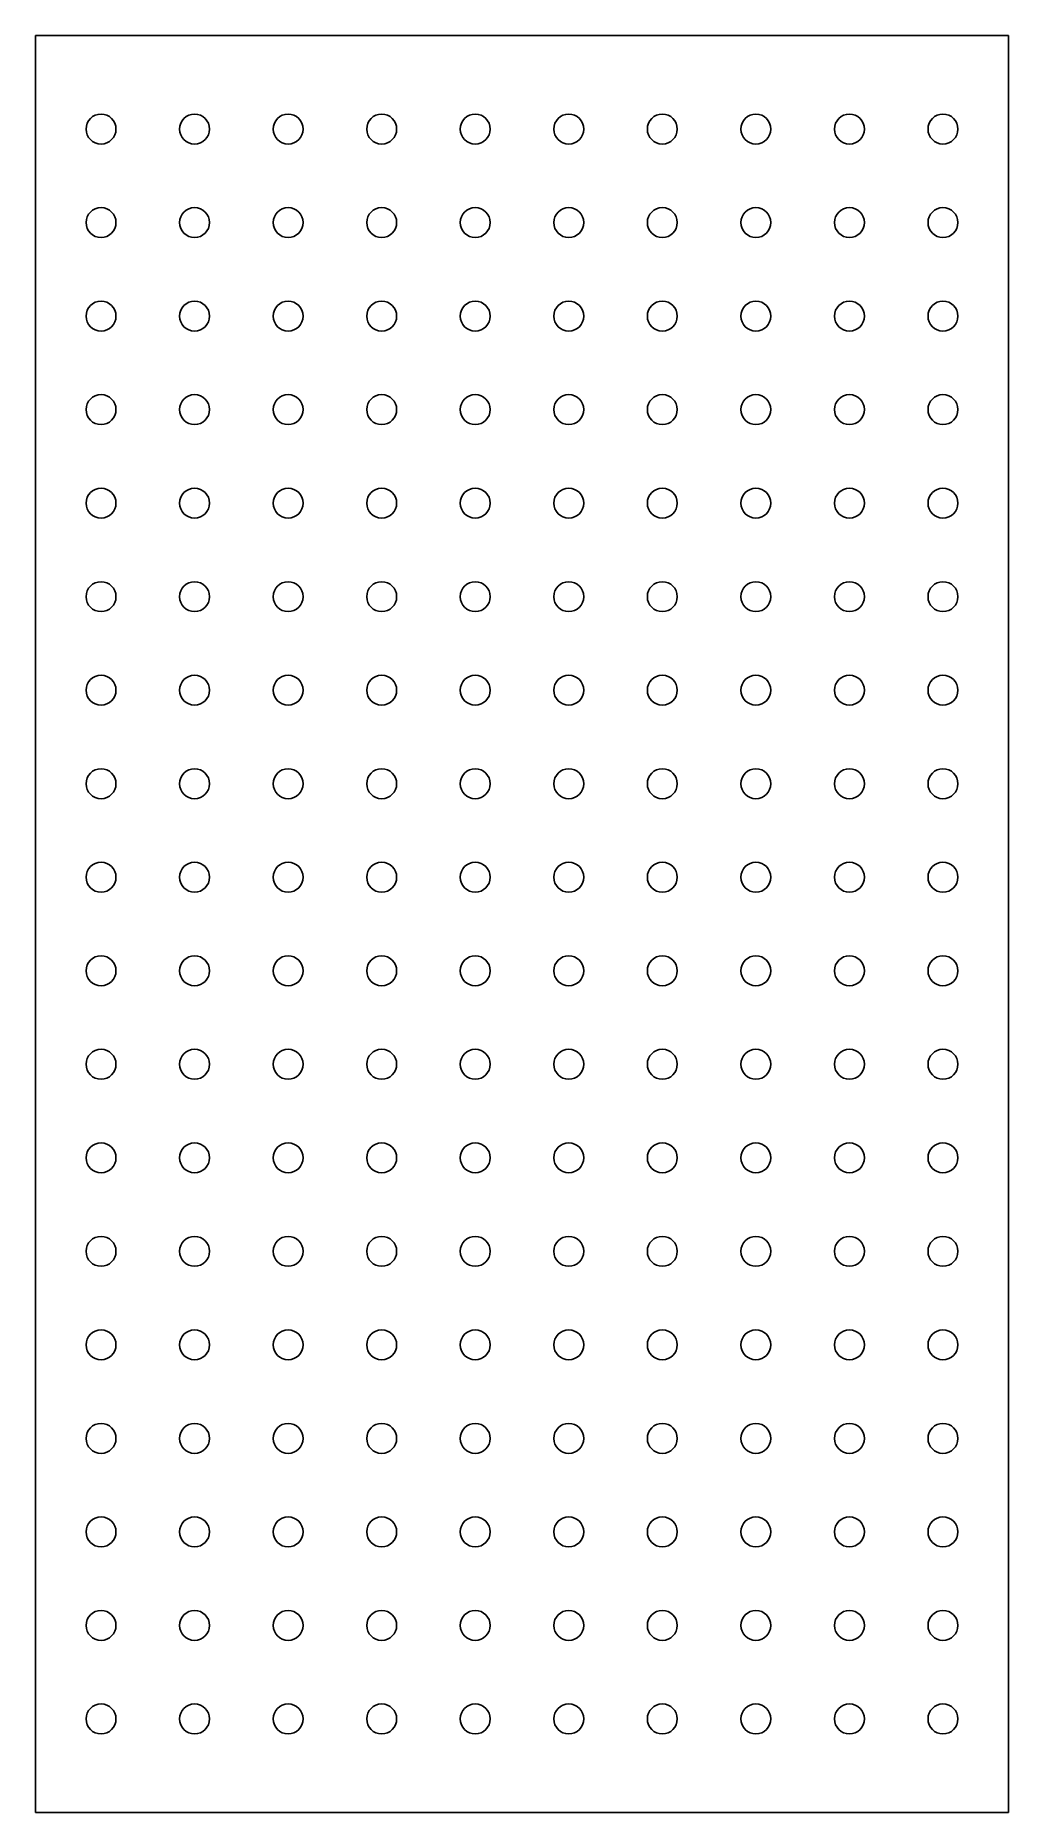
# Model space of a CAD drawing. Header units: millimetres. Extents: x 0 to 104, y 0 to 190.
import ezdxf

# ---------------------------------------------------------------- set-up
doc = ezdxf.new("R2010")
doc.units = ezdxf.units.MM

msp = doc.modelspace()

# ---------------------------------------------------------------- linework, layer by layer
at = {"layer": 'CUT'}
for p, q in [((104, 190), (0, 190)), ((0, 190), (0, 0)), ((104, 0), (104, 190)), ((0, 0), (104, 0))]:
    msp.add_line(p, q, dxfattribs=at)
for centre in [(7, 180), (17, 180), (27, 180), (37, 180), (47, 180), (57, 180), (67, 180), (77, 180), (87, 180), (97, 180), (7, 170), (17, 170), (27, 170), (37, 170), (47, 170), (57, 170), (67, 170), (77, 170), (87, 170), (97, 170), (7, 160), (17, 160), (27, 160), (37, 160), (47, 160), (57, 160), (67, 160), (77, 160), (87, 160), (97, 160), (7, 150), (17, 150), (27, 150), (37, 150), (47, 150), (57, 150), (67, 150), (77, 150), (87, 150), (97, 150), (7, 140), (17, 140), (27, 140), (37, 140), (47, 140), (57, 140), (67, 140), (77, 140), (87, 140), (97, 140), (7, 130), (17, 130), (27, 130), (37, 130), (47, 130), (57, 130), (67, 130), (77, 130), (87, 130), (97, 130), (7, 120), (17, 120), (27, 120), (37, 120), (47, 120), (57, 120), (67, 120), (77, 120), (87, 120), (97, 120), (7, 110), (17, 110), (27, 110), (37, 110), (47, 110), (57, 110), (67, 110), (77, 110), (87, 110), (97, 110), (7, 100), (17, 100), (27, 100), (37, 100), (47, 100), (57, 100), (67, 100), (77, 100), (87, 100), (97, 100), (7, 90), (17, 90), (27, 90), (37, 90), (47, 90), (57, 90), (67, 90), (77, 90), (87, 90), (97, 90), (7, 80), (17, 80), (27, 80), (37, 80), (47, 80), (57, 80), (67, 80), (77, 80), (87, 80), (97, 80), (7, 70), (17, 70), (27, 70), (37, 70), (47, 70), (57, 70), (67, 70), (77, 70), (87, 70), (97, 70), (7, 60), (17, 60), (27, 60), (37, 60), (47, 60), (57, 60), (67, 60), (77, 60), (87, 60), (97, 60), (7, 50), (17, 50), (27, 50), (37, 50), (47, 50), (57, 50), (67, 50), (77, 50), (87, 50), (97, 50), (7, 40), (17, 40), (27, 40), (37, 40), (47, 40), (57, 40), (67, 40), (77, 40), (87, 40), (97, 40), (7, 30), (17, 30), (27, 30), (37, 30), (47, 30), (57, 30), (67, 30), (77, 30), (87, 30), (97, 30), (7, 20), (17, 20), (27, 20), (37, 20), (47, 20), (57, 20), (67, 20), (77, 20), (87, 20), (97, 20), (7, 10), (17, 10), (27, 10), (37, 10), (47, 10), (57, 10), (67, 10), (77, 10), (87, 10), (97, 10)]:
    msp.add_circle(centre, 1.6, dxfattribs=at)

doc.saveas('drawing.dxf')
